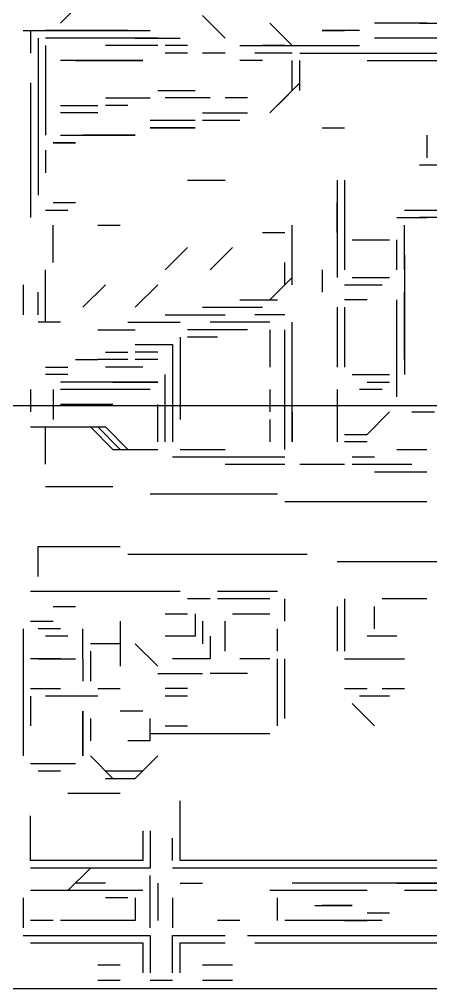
# Model space of a CAD drawing. Extents: x 34 to 168, y 38 to 138.
# Drawn here: x 74.55 to 83.72, y 55 to 76.6 of the extents above; entities that cross this region are included whole.
import ezdxf

# ---------------------------------------------------------------- set-up
doc = ezdxf.new("R2010")
doc.units = 0
doc.layers.add('STRUCTURE', color=1, linetype='CONTINUOUS')

msp = doc.modelspace()

# ---------------------------------------------------------------- linework, layer by layer
for p, q in [((75.967, 77.0203), (75.467, 76.5203)), ((78.6337, 76.687), (79.1337, 76.187)), ((78.6337, 76.687), (79.1337, 76.187)), ((78.6337, 76.687), (79.1337, 76.187)), ((80.1337, 76.5203), (80.6337, 76.0203)), ((83.6337, 76.5203), (82.467, 76.5203)), ((83.467, 76.5203), (83.967, 76.5203)), ((74.6337, 76.3536), (76.6337, 76.3536)), ((74.8003, 76.3536), (74.8003, 75.8536)), ((74.967, 76.3536), (76.967, 76.3536)), ((74.967, 76.3536), (76.967, 76.3536)), ((74.967, 76.3536), (76.967, 76.3536)), ((74.967, 76.3536), (76.967, 76.3536)), ((76.6337, 76.3536), (75.1337, 76.3536)), ((76.467, 76.3536), (75.1337, 76.3536)), ((76.967, 76.3536), (75.1337, 76.3536)), ((76.967, 76.3536), (75.1337, 76.3536)), ((76.8003, 76.3536), (75.1337, 76.3536)), ((76.467, 76.3536), (75.1337, 76.3536)), ((76.3003, 76.3536), (75.1337, 76.3536)), ((76.1337, 76.3536), (75.1337, 76.3536)), ((76.967, 76.3536), (75.1337, 76.3536)), ((75.3003, 76.3536), (75.8003, 76.3536)), ((75.467, 76.3536), (77.3003, 76.3536)), ((75.467, 76.3536), (77.3003, 76.3536)), ((75.6337, 76.3536), (77.3003, 76.3536)), ((75.6337, 76.3536), (77.467, 76.3536)), ((82.1337, 76.3536), (81.3003, 76.3536)), ((81.3003, 76.3536), (81.8003, 76.3536)), ((82.1337, 76.3536), (81.6337, 76.3536)), ((74.967, 76.187), (74.967, 75.3536)), ((74.967, 76.187), (74.967, 73.8536)), ((74.967, 76.187), (74.967, 75.0203)), ((74.967, 76.187), (74.967, 74.5203)), ((74.967, 76.187), (74.967, 74.187)), ((74.967, 76.187), (74.967, 73.8536)), ((74.967, 76.187), (74.967, 73.687)), ((74.967, 76.187), (74.967, 73.187)), ((74.967, 76.187), (74.967, 75.0203)), ((77.1337, 76.187), (75.1337, 76.187)), ((76.467, 76.187), (75.3003, 76.187)), ((76.1337, 76.187), (75.3003, 76.187)), ((77.467, 76.187), (75.967, 76.187)), ((77.467, 76.187), (76.467, 76.187)), ((77.467, 76.187), (76.6337, 76.187)), ((77.467, 76.187), (76.8003, 76.187)), ((77.467, 76.187), (76.8003, 76.187)), ((77.1337, 76.187), (78.1337, 76.187)), ((77.6337, 76.187), (77.1337, 76.187)), ((77.6337, 76.187), (77.1337, 76.187)), ((77.3003, 76.187), (78.1337, 76.187)), ((77.3003, 76.187), (78.1337, 76.187)), ((77.3003, 76.187), (78.1337, 76.187)), ((77.467, 76.187), (77.967, 76.187)), ((77.467, 76.187), (77.967, 76.187)), ((77.467, 76.187), (77.967, 76.187)), ((77.467, 76.187), (77.967, 76.187)), ((84.8003, 76.187), (82.467, 76.187)), ((74.967, 76.0203), (74.967, 72.8536)), ((75.1337, 76.0203), (75.1337, 74.0203)), ((75.1337, 76.0203), (75.1337, 74.0203)), ((77.6337, 76.0203), (76.467, 76.0203)), ((77.6337, 76.0203), (76.8003, 76.0203)), ((78.3003, 76.0203), (77.8003, 76.0203)), ((78.3003, 75.8536), (77.8003, 75.8536)), ((78.3003, 75.8536), (77.8003, 75.8536)), ((79.1337, 75.8536), (78.6337, 75.8536)), ((79.1337, 75.8536), (78.6337, 75.8536)), ((79.1337, 75.8536), (78.6337, 75.8536)), ((79.1337, 75.8536), (78.6337, 75.8536)), ((79.467, 76.0203), (80.467, 76.0203)), ((80.6337, 75.8536), (79.8003, 75.8536)), ((80.6337, 75.8536), (79.8003, 75.8536)), ((80.6337, 75.8536), (79.8003, 75.8536)), ((80.6337, 75.8536), (79.8003, 75.8536)), ((80.6337, 75.8536), (79.8003, 75.8536)), ((80.6337, 75.8536), (79.8003, 75.8536)), ((80.6337, 75.8536), (79.8003, 75.8536)), ((80.6337, 75.8536), (79.8003, 75.8536)), ((80.6337, 75.8536), (79.8003, 75.8536)), ((80.6337, 75.8536), (79.8003, 75.8536)), ((80.467, 76.0203), (79.967, 76.0203)), ((80.6337, 75.8536), (79.967, 75.8536)), ((80.467, 76.0203), (81.1337, 76.0203)), ((80.6337, 76.0203), (81.8003, 76.0203)), ((80.6337, 76.0203), (81.8003, 76.0203)), ((80.6337, 76.0203), (81.8003, 76.0203)), ((80.6337, 76.0203), (81.6337, 76.0203)), ((80.6337, 76.0203), (81.8003, 76.0203)), ((80.6337, 76.0203), (81.8003, 76.0203)), ((80.6337, 76.0203), (81.8003, 76.0203)), ((80.8003, 75.8536), (82.1337, 75.8536)), ((81.1337, 76.0203), (81.967, 76.0203)), ((81.1337, 75.8536), (82.3003, 75.8536)), ((81.1337, 75.8536), (82.3003, 75.8536)), ((81.3003, 75.8536), (82.467, 75.8536)), ((81.6337, 76.0203), (82.1337, 76.0203)), ((81.8003, 75.8536), (82.8003, 75.8536)), ((81.967, 75.8536), (83.1337, 75.8536)), ((81.967, 75.8536), (83.1337, 75.8536)), ((81.967, 75.8536), (83.1337, 75.8536)), ((81.967, 75.8536), (83.1337, 75.8536)), ((81.967, 75.8536), (83.1337, 75.8536)), ((81.967, 75.8536), (83.1337, 75.8536)), ((82.1337, 75.8536), (83.467, 75.8536)), ((82.467, 75.8536), (84.8003, 75.8536)), ((74.967, 75.687), (74.967, 74.0203)), ((77.3003, 75.687), (75.467, 75.687)), ((75.8003, 75.687), (77.3003, 75.687)), ((79.967, 75.687), (79.467, 75.687)), ((80.6337, 75.0203), (80.6337, 75.687)), ((80.8003, 75.0203), (80.8003, 75.687)), ((80.8003, 75.187), (80.8003, 75.687)), ((80.8003, 75.187), (80.8003, 75.687)), ((80.8003, 75.0203), (80.8003, 75.687)), ((80.8003, 75.0203), (80.8003, 75.687)), ((80.8003, 75.0203), (80.8003, 75.687)), ((80.8003, 75.0203), (80.8003, 75.687)), ((82.3003, 75.687), (84.3003, 75.687)), ((82.467, 75.687), (84.467, 75.687)), ((82.467, 75.687), (84.467, 75.687)), ((82.6337, 75.687), (84.8003, 75.687)), ((82.967, 75.687), (84.967, 75.687)), ((83.3003, 75.687), (85.6337, 75.687)), ((83.3003, 75.687), (85.6337, 75.687)), ((83.3003, 75.687), (85.6337, 75.687)), ((83.3003, 75.687), (85.6337, 75.687)), ((83.3003, 75.687), (85.6337, 75.687)), ((83.3003, 75.687), (85.6337, 75.687)), ((74.8003, 75.187), (74.8003, 72.187)), ((80.1337, 74.5203), (80.8003, 75.187)), ((80.3003, 74.687), (80.8003, 75.187)), ((77.6337, 75.0203), (78.467, 75.0203)), ((74.8003, 74.8536), (74.8003, 72.187)), ((74.8003, 74.8536), (74.8003, 72.187)), ((76.467, 74.8536), (77.467, 74.8536)), ((78.8003, 74.8536), (77.8003, 74.8536)), ((79.6337, 74.8536), (79.1337, 74.8536)), ((75.467, 74.687), (76.3003, 74.687)), ((76.967, 74.687), (76.467, 74.687)), ((74.8003, 74.3536), (74.8003, 72.187)), ((76.3003, 74.5203), (75.467, 74.5203)), ((77.467, 74.3536), (78.467, 74.3536)), ((78.6337, 74.5203), (79.6337, 74.5203)), ((78.6337, 74.3536), (79.467, 74.3536)), ((78.467, 74.187), (77.467, 74.187)), ((77.467, 74.187), (78.467, 74.187)), ((81.3003, 74.187), (81.8003, 74.187)), ((75.467, 74.0203), (75.967, 74.0203)), ((75.967, 74.0203), (77.1337, 74.0203)), ((77.1337, 74.0203), (75.967, 74.0203)), ((76.3003, 74.0203), (76.967, 74.0203)), ((83.6337, 74.0203), (83.6337, 73.5203)), ((83.6337, 74.0203), (83.6337, 73.5203)), ((83.6337, 74.0203), (83.6337, 73.5203)), ((83.6337, 74.0203), (83.6337, 73.5203)), ((83.6337, 74.0203), (83.6337, 73.5203)), ((83.6337, 74.0203), (83.6337, 73.5203)), ((74.8003, 73.687), (74.8003, 72.687)), ((74.8003, 73.687), (74.8003, 72.3536)), ((74.8003, 73.687), (74.8003, 72.687)), ((74.967, 73.687), (74.967, 72.687)), ((75.1337, 73.687), (75.1337, 73.187)), ((75.3003, 73.8536), (75.8003, 73.8536)), ((75.8003, 73.8536), (75.3003, 73.8536)), ((83.967, 73.3536), (83.467, 73.3536)), ((74.8003, 73.187), (74.8003, 72.687)), ((78.3003, 73.0203), (79.1337, 73.0203)), ((81.6337, 73.0203), (81.6337, 71.8536)), ((81.6337, 73.0203), (81.6337, 71.3536)), ((81.6337, 73.0203), (81.6337, 70.8536)), ((81.6337, 73.0203), (81.6337, 70.8536)), ((81.6337, 73.0203), (81.6337, 71.0203)), ((81.6337, 73.0203), (81.6337, 71.3536)), ((81.6337, 73.0203), (81.6337, 71.8536)), ((81.6337, 73.0203), (81.6337, 72.0203)), ((81.6337, 73.0203), (81.6337, 70.8536)), ((81.8003, 73.0203), (81.8003, 71.8536)), ((81.6337, 72.687), (81.6337, 72.0203)), ((81.8003, 72.687), (81.8003, 72.0203)), ((81.8003, 72.687), (81.8003, 72.187)), ((75.3003, 72.5203), (75.8003, 72.5203)), ((81.6337, 71.8536), (81.6337, 72.5203)), ((75.1337, 72.3536), (75.6337, 72.3536)), ((82.967, 72.187), (83.467, 72.187)), ((83.1337, 72.3536), (83.8003, 72.3536)), ((83.1337, 72.187), (83.6337, 72.187)), ((83.1337, 72.187), (83.6337, 72.187)), ((83.1337, 72.187), (83.6337, 72.187)), ((83.1337, 72.187), (83.6337, 72.187)), ((83.1337, 72.187), (83.6337, 72.187)), ((83.467, 72.3536), (83.967, 72.3536)), ((84.1337, 72.187), (83.467, 72.187)), ((83.6337, 72.3536), (84.1337, 72.3536)), ((84.1337, 72.187), (83.6337, 72.187)), ((84.3003, 72.187), (83.6337, 72.187)), ((84.1337, 72.187), (83.6337, 72.187)), ((75.3003, 71.187), (75.3003, 72.0203)), ((76.3003, 72.0203), (76.8003, 72.0203)), ((80.6337, 70.8536), (80.6337, 72.0203)), ((80.6337, 70.687), (80.6337, 72.0203)), ((80.6337, 70.8536), (80.6337, 72.0203)), ((83.1337, 71.187), (83.1337, 72.0203)), ((83.1337, 71.0203), (83.1337, 72.0203)), ((83.1337, 71.187), (83.1337, 72.0203)), ((79.967, 71.8536), (80.467, 71.8536)), ((80.6337, 70.687), (80.6337, 71.8536)), ((81.8003, 71.8536), (81.8003, 71.0203)), ((81.8003, 71.8536), (81.8003, 71.0203)), ((78.3003, 71.5203), (77.8003, 71.0203)), ((79.3003, 71.5203), (78.8003, 71.0203)), ((79.3003, 71.5203), (78.8003, 71.0203)), ((80.6337, 70.687), (80.6337, 71.687)), ((80.6337, 70.687), (80.6337, 71.687)), ((80.6337, 70.687), (80.6337, 71.5203)), ((80.6337, 71.0203), (80.6337, 71.5203)), ((81.967, 71.687), (82.8003, 71.687)), ((82.967, 71.187), (82.967, 71.687)), ((82.967, 71.0203), (82.967, 71.5203)), ((82.967, 71.0203), (82.967, 71.5203)), ((82.967, 71.0203), (82.967, 71.5203)), ((83.1337, 71.3536), (83.1337, 68.8536)), ((80.467, 70.687), (80.467, 71.187)), ((83.1337, 71.187), (83.1337, 70.5203)), ((75.1337, 69.8536), (75.1337, 71.0203)), ((81.3003, 71.0203), (81.3003, 70.5203)), ((74.6337, 70.687), (74.6337, 70.0203)), ((76.467, 70.687), (75.967, 70.187)), ((77.6337, 70.687), (77.1337, 70.187)), ((77.6337, 70.687), (77.1337, 70.187)), ((80.1337, 70.3536), (80.6337, 70.8536)), ((80.1337, 70.3536), (80.6337, 70.8536)), ((81.8003, 70.687), (82.6337, 70.687)), ((81.8003, 70.687), (82.467, 70.687)), ((81.8003, 70.687), (82.6337, 70.687)), ((81.967, 70.8536), (82.8003, 70.8536)), ((81.967, 70.8536), (82.6337, 70.8536)), ((82.1337, 70.8536), (82.8003, 70.8536)), ((82.1337, 70.8536), (82.8003, 70.8536)), ((82.1337, 70.687), (82.6337, 70.687)), ((74.967, 70.0203), (74.967, 70.5203)), ((83.1337, 69.687), (83.1337, 70.5203)), ((79.467, 70.3536), (79.967, 70.3536)), ((79.6337, 70.3536), (80.1337, 70.3536)), ((79.6337, 70.3536), (80.1337, 70.3536)), ((79.6337, 70.3536), (80.1337, 70.3536)), ((79.8003, 70.3536), (80.3003, 70.3536)), ((82.3003, 70.3536), (81.8003, 70.3536)), ((82.967, 68.687), (82.967, 70.3536)), ((82.967, 68.687), (82.967, 70.3536)), ((83.1337, 69.0203), (83.1337, 70.3536)), ((83.1337, 70.3536), (83.1337, 68.8536)), ((83.1337, 69.0203), (83.1337, 70.3536)), ((83.1337, 70.3536), (83.1337, 68.8536)), ((77.8003, 70.0203), (78.6337, 70.0203)), ((77.8003, 70.0203), (78.6337, 70.0203)), ((77.8003, 70.0203), (78.6337, 70.0203)), ((77.967, 70.0203), (78.467, 70.0203)), ((78.3003, 70.0203), (79.1337, 70.0203)), ((78.3003, 70.0203), (79.1337, 70.0203)), ((78.3003, 70.0203), (78.967, 70.0203)), ((78.3003, 70.0203), (78.8003, 70.0203)), ((78.3003, 70.0203), (79.1337, 70.0203)), ((78.6337, 70.187), (79.3003, 70.187)), ((78.8003, 70.187), (79.467, 70.187)), ((78.8003, 70.187), (79.467, 70.187)), ((78.8003, 70.187), (79.3003, 70.187)), ((78.967, 70.187), (79.467, 70.187)), ((79.1337, 70.187), (79.6337, 70.187)), ((79.3003, 70.187), (79.8003, 70.187)), ((79.3003, 70.187), (79.967, 70.187)), ((79.3003, 70.187), (79.967, 70.187)), ((80.467, 70.0203), (79.8003, 70.0203)), ((80.467, 70.0203), (79.8003, 70.0203)), ((80.467, 70.0203), (79.8003, 70.0203)), ((80.467, 70.0203), (79.967, 70.0203)), ((81.6337, 70.187), (81.6337, 68.8536)), ((81.6337, 70.0203), (81.6337, 68.8536)), ((81.6337, 70.0203), (81.6337, 68.8536)), ((81.6337, 70.0203), (81.6337, 68.8536)), ((81.8003, 70.187), (81.8003, 68.8536)), ((81.8003, 70.187), (81.8003, 68.8536)), ((81.8003, 70.187), (81.8003, 68.8536)), ((81.8003, 70.0203), (81.8003, 69.0203)), ((82.967, 68.687), (82.967, 70.187)), ((82.967, 68.8536), (82.967, 70.187)), ((82.967, 68.8536), (82.967, 70.187)), ((75.467, 69.8536), (74.967, 69.8536)), ((75.467, 69.8536), (74.967, 69.8536)), ((75.467, 69.8536), (74.967, 69.8536)), ((76.967, 69.8536), (77.6337, 69.8536)), ((76.967, 69.8536), (78.1337, 69.8536)), ((76.967, 69.8536), (77.6337, 69.8536)), ((76.967, 69.8536), (77.6337, 69.8536)), ((77.1337, 69.8536), (78.1337, 69.8536)), ((77.1337, 69.8536), (78.1337, 69.8536)), ((77.1337, 69.8536), (78.1337, 69.8536)), ((77.3003, 69.8536), (78.1337, 69.8536)), ((79.3003, 69.8536), (78.8003, 69.8536)), ((79.6337, 69.8536), (78.967, 69.8536)), ((79.6337, 69.8536), (78.967, 69.8536)), ((79.6337, 69.8536), (79.1337, 69.8536)), ((79.967, 69.8536), (79.3003, 69.8536)), ((79.8003, 69.8536), (79.3003, 69.8536)), ((79.967, 69.8536), (79.3003, 69.8536)), ((80.1337, 69.8536), (79.467, 69.8536)), ((80.6337, 67.3536), (80.6337, 69.8536)), ((76.3003, 69.687), (77.1337, 69.687)), ((76.3003, 69.687), (76.967, 69.687)), ((76.3003, 69.687), (76.967, 69.687)), ((76.467, 69.687), (76.967, 69.687)), ((79.1337, 69.687), (78.3003, 69.687)), ((78.8003, 69.687), (78.3003, 69.687)), ((78.967, 69.687), (78.3003, 69.687)), ((79.1337, 69.687), (78.3003, 69.687)), ((79.1337, 69.687), (78.3003, 69.687)), ((78.8003, 69.687), (78.3003, 69.687)), ((79.3003, 69.687), (78.8003, 69.687)), ((79.6337, 69.687), (79.1337, 69.687)), ((80.1337, 69.687), (80.1337, 68.8536)), ((80.467, 67.0203), (80.467, 69.687)), ((80.467, 67.0203), (80.467, 69.687)), ((80.6337, 68.0203), (80.6337, 69.687)), ((80.6337, 68.3536), (80.6337, 69.687)), ((80.6337, 69.187), (80.6337, 69.687)), ((80.6337, 68.0203), (80.6337, 69.687)), ((83.1337, 69.687), (83.1337, 69.187)), ((77.1337, 69.3536), (77.967, 69.3536)), ((77.967, 69.3536), (77.967, 68.8536)), ((78.1337, 69.5203), (78.1337, 69.0203)), ((78.1337, 69.5203), (78.1337, 69.0203)), ((78.1337, 69.5203), (78.1337, 69.0203)), ((78.1337, 69.3536), (78.1337, 68.8536)), ((78.1337, 69.3536), (78.1337, 67.687)), ((78.967, 69.5203), (78.3003, 69.5203)), ((80.467, 68.8536), (80.467, 69.5203)), ((81.6337, 69.5203), (81.6337, 69.0203)), ((82.967, 68.687), (82.967, 69.3536)), ((76.467, 69.187), (76.967, 69.187)), ((77.6337, 69.187), (77.1337, 69.187)), ((77.967, 69.187), (77.967, 67.187)), ((77.967, 69.187), (77.967, 67.187)), ((77.967, 69.187), (77.967, 67.187)), ((77.967, 69.187), (77.967, 67.187)), ((80.467, 67.0203), (80.467, 69.187)), ((80.467, 67.0203), (80.467, 69.187)), ((83.1337, 69.187), (83.1337, 68.687)), ((75.8003, 69.0203), (76.3003, 69.0203)), ((76.967, 69.0203), (76.3003, 69.0203)), ((77.6337, 69.0203), (77.1337, 69.0203)), ((80.467, 67.0203), (80.467, 69.0203)), ((75.1337, 68.8536), (75.6337, 68.8536)), ((76.967, 68.8536), (76.467, 68.8536)), ((77.1337, 68.8536), (76.6337, 68.8536)), ((77.1337, 68.8536), (76.6337, 68.8536)), ((77.3003, 68.8536), (76.8003, 68.8536)), ((77.967, 68.8536), (77.967, 67.187)), ((77.967, 68.8536), (77.967, 67.187)), ((77.967, 68.8536), (77.967, 67.187)), ((82.967, 68.187), (82.967, 68.8536)), ((82.967, 68.187), (82.967, 68.8536)), ((75.6337, 68.687), (75.1337, 68.687)), ((75.967, 68.5203), (75.467, 68.5203)), ((77.6337, 68.5203), (75.467, 68.5203)), ((75.967, 68.5203), (75.467, 68.5203)), ((77.3003, 68.5203), (76.3003, 68.5203)), ((77.3003, 68.5203), (76.3003, 68.5203)), ((76.6337, 68.5203), (77.3003, 68.5203)), ((77.6337, 68.5203), (76.6337, 68.5203)), ((76.6337, 68.5203), (77.3003, 68.5203)), ((76.8003, 68.5203), (77.6337, 68.5203)), ((77.1337, 68.5203), (77.6337, 68.5203)), ((77.8003, 67.187), (77.8003, 68.687)), ((77.8003, 67.5203), (77.8003, 68.687)), ((77.8003, 67.5203), (77.8003, 68.687)), ((77.967, 68.687), (77.967, 67.687)), ((81.967, 68.687), (82.8003, 68.687)), ((82.3003, 68.5203), (82.8003, 68.5203)), ((82.3003, 68.5203), (82.8003, 68.5203)), ((74.8003, 68.3536), (74.8003, 67.8536)), ((74.8003, 68.3536), (74.8003, 67.8536)), ((75.3003, 68.3536), (75.3003, 67.8536)), ((76.6337, 68.3536), (75.467, 68.3536)), ((76.6337, 68.3536), (75.467, 68.3536)), ((77.467, 68.3536), (75.8003, 68.3536)), ((80.1337, 68.3536), (80.1337, 67.8536)), ((81.6337, 68.3536), (81.6337, 67.187)), ((81.6337, 68.3536), (81.6337, 67.187)), ((82.6337, 68.3536), (82.1337, 68.3536)), ((82.6337, 68.3536), (82.1337, 68.3536)), ((75.3003, 68.187), (75.3003, 67.687)), ((75.3003, 68.187), (75.3003, 67.687)), ((80.467, 67.187), (80.467, 68.187)), ((76.6337, 68.0203), (75.467, 68.0203)), ((75.8003, 68.0203), (76.6337, 68.0203)), ((77.6337, 67.187), (77.6337, 68.0203)), ((77.6337, 67.187), (77.6337, 68.0203)), ((77.6337, 67.187), (77.6337, 68.0203)), ((77.6337, 67.187), (77.6337, 67.8536)), ((80.467, 67.187), (80.467, 67.8536)), ((80.467, 67.187), (80.467, 67.8536)), ((80.6337, 67.8536), (80.6337, 67.187)), ((82.8003, 67.8536), (82.3003, 67.3536)), ((83.3003, 67.8536), (83.8003, 67.8536)), ((83.3003, 67.8536), (83.8003, 67.8536)), ((77.6337, 67.187), (77.6337, 67.687)), ((80.1337, 67.687), (80.1337, 67.187)), ((80.6337, 67.187), (80.6337, 67.687)), ((74.8003, 67.5203), (76.3003, 67.5203)), ((74.8003, 67.5203), (76.3003, 67.5203)), ((74.8003, 67.5203), (76.467, 67.5203)), ((74.8003, 67.5203), (76.3003, 67.5203)), ((75.1337, 66.687), (75.1337, 67.5203)), ((75.1337, 67.5203), (76.1337, 67.5203)), ((75.3003, 67.5203), (76.467, 67.5203)), ((75.467, 67.5203), (76.467, 67.5203)), ((75.467, 67.5203), (76.467, 67.5203)), ((75.6337, 67.5203), (76.467, 67.5203)), ((76.1337, 67.5203), (76.6337, 67.0203)), ((76.3003, 67.5203), (76.8003, 67.0203)), ((76.467, 67.5203), (76.967, 67.0203)), ((76.467, 67.5203), (76.967, 67.0203)), ((76.467, 67.5203), (76.967, 67.0203)), ((76.467, 67.5203), (76.967, 67.0203)), ((81.8003, 67.3536), (82.3003, 67.3536)), ((76.6337, 67.0203), (77.1337, 67.0203)), ((76.8003, 67.0203), (77.6337, 67.0203)), ((76.8003, 67.0203), (77.6337, 67.0203)), ((76.8003, 67.0203), (77.467, 67.0203)), ((76.8003, 67.0203), (77.6337, 67.0203)), ((76.967, 67.0203), (77.467, 67.0203)), ((76.967, 67.0203), (77.467, 67.0203)), ((76.967, 67.0203), (77.467, 67.0203)), ((76.967, 67.0203), (77.467, 67.0203)), ((78.1337, 67.0203), (78.8003, 67.0203)), ((78.1337, 67.0203), (78.6337, 67.0203)), ((78.1337, 67.0203), (78.8003, 67.0203)), ((78.1337, 67.0203), (78.967, 67.0203)), ((78.1337, 67.0203), (79.1337, 67.0203)), ((82.3003, 67.187), (81.8003, 67.187)), ((82.967, 67.0203), (83.6337, 67.0203)), ((77.967, 66.8536), (78.967, 66.8536)), ((78.3003, 66.8536), (80.467, 66.8536)), ((78.467, 66.8536), (80.467, 66.8536)), ((78.467, 66.8536), (80.467, 66.8536)), ((78.467, 66.8536), (80.467, 66.8536)), ((78.8003, 66.8536), (80.3003, 66.8536)), ((78.967, 66.8536), (80.3003, 66.8536)), ((78.967, 66.8536), (80.3003, 66.8536)), ((79.1337, 66.8536), (80.3003, 66.8536)), ((79.3003, 66.8536), (80.3003, 66.8536)), ((81.967, 66.8536), (82.467, 66.8536)), ((79.1337, 66.687), (80.467, 66.687)), ((80.8003, 66.687), (81.8003, 66.687)), ((81.967, 66.687), (83.3003, 66.687)), ((81.967, 66.687), (83.1337, 66.687)), ((81.967, 66.687), (82.967, 66.687)), ((81.967, 66.687), (83.1337, 66.687)), ((82.1337, 66.687), (82.967, 66.687)), ((82.467, 66.5203), (83.6337, 66.5203)), ((76.6337, 66.187), (75.1337, 66.187)), ((80.3003, 66.0203), (77.467, 66.0203)), ((83.6337, 65.8536), (80.467, 65.8536)), ((74.967, 64.187), (74.967, 64.8536)), ((74.967, 64.8536), (76.8003, 64.8536)), ((76.967, 64.687), (80.967, 64.687)), ((81.6337, 64.5203), (85.1337, 64.5203)), ((76.6337, 63.8536), (74.8003, 63.8536)), ((76.6337, 63.8536), (74.8003, 63.8536)), ((76.6337, 63.8536), (74.8003, 63.8536)), ((76.3003, 63.8536), (74.8003, 63.8536)), ((76.3003, 63.8536), (74.8003, 63.8536)), ((78.1337, 63.8536), (74.967, 63.8536)), ((75.8003, 63.8536), (75.3003, 63.8536)), ((76.1337, 63.8536), (75.3003, 63.8536)), ((75.8003, 63.8536), (75.3003, 63.8536)), ((75.8003, 63.8536), (75.3003, 63.8536)), ((80.3003, 63.8536), (78.967, 63.8536)), ((75.3003, 63.5203), (75.8003, 63.5203)), ((75.3003, 63.5203), (75.8003, 63.5203)), ((78.8003, 63.687), (78.3003, 63.687)), ((80.1337, 63.687), (78.967, 63.687)), ((80.1337, 63.687), (78.967, 63.687)), ((80.1337, 63.687), (78.967, 63.687)), ((80.1337, 63.687), (79.3003, 63.687)), ((80.1337, 63.687), (79.3003, 63.687)), ((80.467, 63.187), (80.467, 63.687)), ((81.6337, 63.5203), (81.6337, 62.5203)), ((81.8003, 63.687), (81.8003, 62.8536)), ((81.8003, 63.5203), (81.8003, 63.0203)), ((81.8003, 63.5203), (81.8003, 62.8536)), ((81.8003, 63.5203), (81.8003, 62.5203)), ((81.8003, 63.5203), (81.8003, 62.687)), ((81.8003, 63.5203), (81.8003, 63.0203)), ((81.8003, 63.5203), (81.8003, 62.8536)), ((82.467, 63.0203), (82.467, 63.5203)), ((83.6337, 63.687), (82.6337, 63.687)), ((77.8003, 63.3536), (78.3003, 63.3536)), ((77.8003, 63.3536), (78.3003, 63.3536)), ((77.8003, 63.3536), (78.3003, 63.3536)), ((77.8003, 63.3536), (78.3003, 63.3536)), ((78.467, 63.3536), (78.467, 62.8536)), ((78.467, 63.3536), (78.467, 62.8536)), ((79.3003, 63.3536), (80.1337, 63.3536)), ((79.3003, 63.3536), (80.1337, 63.3536)), ((74.8003, 63.187), (75.3003, 63.187)), ((74.8003, 63.187), (75.3003, 63.187)), ((76.8003, 63.187), (76.8003, 62.5203)), ((76.8003, 63.187), (76.8003, 62.687)), ((76.8003, 63.187), (76.8003, 62.5203)), ((76.8003, 63.187), (76.8003, 62.5203)), ((78.6337, 63.187), (78.6337, 62.687)), ((79.1337, 62.5203), (79.1337, 63.187)), ((79.1337, 62.5203), (79.1337, 63.187)), ((74.6337, 63.0203), (74.6337, 60.187)), ((74.6337, 63.0203), (74.6337, 60.187)), ((74.6337, 63.0203), (74.6337, 60.187)), ((75.467, 63.0203), (74.967, 63.0203)), ((75.967, 62.3536), (75.967, 63.0203)), ((75.967, 62.3536), (75.967, 63.0203)), ((76.8003, 63.0203), (76.8003, 62.187)), ((79.1337, 62.5203), (79.1337, 63.0203)), ((80.3003, 62.5203), (80.3003, 63.0203)), ((74.6337, 62.8536), (74.6337, 60.187)), ((74.6337, 62.8536), (74.6337, 60.187)), ((75.6337, 62.8536), (75.1337, 62.8536)), ((75.6337, 62.8536), (75.1337, 62.8536)), ((75.6337, 62.8536), (75.1337, 62.8536)), ((75.967, 62.3536), (75.967, 62.8536)), ((76.8003, 62.687), (76.1337, 62.687)), ((76.8003, 62.687), (76.1337, 62.687)), ((76.8003, 62.687), (76.3003, 62.687)), ((76.8003, 62.8536), (76.8003, 62.187)), ((77.6337, 62.187), (77.1337, 62.687)), ((78.3003, 62.8536), (77.8003, 62.8536)), ((78.467, 62.8536), (77.967, 62.8536)), ((78.467, 62.8536), (77.967, 62.8536)), ((78.8003, 62.8536), (78.8003, 62.3536)), ((78.8003, 62.8536), (78.8003, 62.3536)), ((82.967, 62.8536), (82.3003, 62.8536)), ((76.1337, 62.5203), (76.1337, 61.8536)), ((74.6337, 62.3536), (74.6337, 60.3536)), ((75.467, 62.3536), (74.8003, 62.3536)), ((75.467, 62.3536), (74.8003, 62.3536)), ((75.467, 62.3536), (74.8003, 62.3536)), ((74.967, 62.3536), (75.8003, 62.3536)), ((75.467, 62.3536), (74.967, 62.3536)), ((75.467, 62.3536), (74.967, 62.3536)), ((75.1337, 62.3536), (75.8003, 62.3536)), ((75.1337, 62.3536), (75.8003, 62.3536)), ((75.967, 62.3536), (75.967, 61.8536)), ((78.6337, 62.3536), (77.967, 62.3536)), ((78.8003, 62.3536), (78.3003, 62.3536)), ((80.1337, 62.3536), (79.467, 62.3536)), ((80.1337, 62.3536), (79.467, 62.3536)), ((80.3003, 60.8536), (80.3003, 62.3536)), ((80.3003, 60.8536), (80.3003, 62.3536)), ((80.3003, 60.8536), (80.3003, 62.3536)), ((80.467, 61.0203), (80.467, 62.3536)), ((81.8003, 62.3536), (83.1337, 62.3536)), ((74.6337, 62.187), (74.6337, 61.687)), ((77.6337, 62.0203), (78.1337, 62.0203)), ((77.6337, 62.0203), (78.1337, 62.0203)), ((77.8003, 62.0203), (78.3003, 62.0203)), ((77.967, 62.0203), (78.6337, 62.0203)), ((79.6337, 62.0203), (78.8003, 62.0203)), ((80.3003, 61.3536), (80.3003, 62.187)), ((80.3003, 61.3536), (80.3003, 62.187)), ((74.8003, 61.687), (75.467, 61.687)), ((76.3003, 61.687), (76.8003, 61.687)), ((78.3003, 61.687), (77.8003, 61.687)), ((78.3003, 61.687), (77.8003, 61.687)), ((81.8003, 61.687), (82.3003, 61.687)), ((82.6337, 61.687), (83.1337, 61.687)), ((74.8003, 61.5203), (74.8003, 60.8536)), ((75.8003, 61.5203), (75.1337, 61.5203)), ((76.3003, 61.5203), (75.8003, 61.5203)), ((78.3003, 61.5203), (77.8003, 61.5203)), ((82.8003, 61.5203), (82.1337, 61.5203)), ((75.967, 60.187), (75.967, 61.187)), ((75.967, 61.187), (75.967, 60.187)), ((77.3003, 61.187), (76.8003, 61.187)), ((81.967, 61.3536), (82.467, 60.8536)), ((76.1337, 61.0203), (76.1337, 60.5203)), ((76.1337, 61.0203), (76.1337, 60.5203)), ((77.467, 60.5203), (77.467, 61.0203)), ((77.8003, 60.8536), (78.3003, 60.8536)), ((77.467, 60.5203), (76.967, 60.5203)), ((77.467, 60.687), (78.967, 60.687)), ((77.467, 60.687), (78.967, 60.687)), ((77.467, 60.687), (78.967, 60.687)), ((77.467, 60.687), (78.967, 60.687)), ((77.467, 60.687), (78.967, 60.687)), ((77.6337, 60.687), (80.1337, 60.687)), ((77.8003, 60.687), (78.8003, 60.687)), ((76.1337, 60.187), (76.6337, 59.687)), ((77.1337, 59.687), (77.6337, 60.187)), ((77.1337, 59.687), (77.6337, 60.187)), ((77.1337, 59.687), (77.6337, 60.187)), ((74.8003, 60.0203), (75.6337, 60.0203)), ((74.8003, 60.0203), (75.6337, 60.0203)), ((74.8003, 60.0203), (75.6337, 60.0203)), ((74.8003, 60.0203), (75.8003, 60.0203)), ((74.8003, 60.0203), (75.8003, 60.0203)), ((74.967, 60.0203), (75.8003, 60.0203)), ((74.967, 59.8536), (75.467, 59.8536)), ((75.1337, 60.0203), (75.6337, 60.0203)), ((76.467, 59.8536), (77.3003, 59.8536)), ((76.467, 59.8536), (77.3003, 59.8536)), ((76.467, 59.8536), (77.3003, 59.8536)), ((76.6337, 59.8536), (77.1337, 59.8536)), ((76.8003, 59.8536), (77.3003, 59.8536)), ((76.467, 59.687), (77.1337, 59.687)), ((76.467, 59.687), (77.1337, 59.687)), ((76.467, 59.687), (77.1337, 59.687)), ((76.467, 59.687), (77.1337, 59.687)), ((76.467, 59.687), (77.1337, 59.687)), ((75.6337, 59.3536), (76.8003, 59.3536)), ((78.1337, 57.8536), (78.1337, 59.187)), ((74.8003, 57.8536), (74.8003, 58.8536)), ((77.3003, 58.5203), (77.3003, 57.8536)), ((77.467, 58.5203), (77.467, 57.687)), ((77.967, 57.8536), (77.967, 58.3536)), ((77.3003, 57.8536), (74.8003, 57.8536)), ((77.467, 57.687), (74.8003, 57.687)), ((77.3003, 57.687), (74.8003, 57.687)), ((77.3003, 57.687), (74.8003, 57.687)), ((75.6337, 57.687), (74.967, 57.687)), ((76.1337, 57.687), (75.6337, 57.187)), ((77.3003, 57.687), (76.1337, 57.687)), ((83.6337, 57.687), (77.967, 57.687)), ((83.6337, 57.687), (77.967, 57.687)), ((92.3003, 57.8536), (78.1337, 57.8536)), ((78.6337, 57.687), (78.1337, 57.687)), ((79.467, 57.687), (78.1337, 57.687)), ((78.8003, 57.687), (78.1337, 57.687)), ((82.8003, 57.687), (78.967, 57.687)), ((80.8003, 57.687), (79.8003, 57.687)), ((84.8003, 57.687), (81.1337, 57.687)), ((84.3003, 57.8536), (82.967, 57.8536)), ((84.3003, 57.687), (82.967, 57.687)), ((77.467, 56.5203), (77.467, 57.5203)), ((76.467, 57.3536), (75.8003, 57.3536)), ((77.467, 56.8536), (77.467, 57.3536)), ((77.467, 56.8536), (77.467, 57.3536)), ((77.6337, 57.3536), (77.6337, 56.687)), ((77.6337, 57.3536), (77.6337, 56.687)), ((78.1337, 57.3536), (78.6337, 57.3536)), ((87.6337, 57.3536), (80.6337, 57.3536)), ((82.967, 57.3536), (84.3003, 57.3536)), ((87.6337, 57.3536), (83.1337, 57.3536)), ((87.6337, 57.3536), (83.1337, 57.3536)), ((83.3003, 57.3536), (84.467, 57.3536)), ((84.467, 57.3536), (83.467, 57.3536)), ((77.3003, 57.187), (74.8003, 57.187)), ((77.3003, 57.187), (74.8003, 57.187)), ((77.3003, 57.187), (75.8003, 57.187)), ((77.3003, 57.187), (75.8003, 57.187)), ((77.1337, 57.187), (76.6337, 57.187)), ((77.467, 56.3536), (77.467, 57.187)), ((80.6337, 57.187), (80.1337, 57.187)), ((80.6337, 57.187), (80.1337, 57.187)), ((82.3003, 57.187), (80.467, 57.187)), ((82.3003, 57.187), (81.3003, 57.187)), ((82.3003, 57.187), (81.3003, 57.187)), ((84.1337, 57.187), (83.1337, 57.187)), ((74.6337, 57.0203), (74.6337, 56.3536)), ((74.6337, 57.0203), (74.6337, 56.3536)), ((74.6337, 56.8536), (74.6337, 56.3536)), ((74.6337, 56.8536), (74.6337, 56.3536)), ((74.6337, 56.8536), (74.6337, 56.3536)), ((76.967, 57.0203), (76.467, 57.0203)), ((77.1337, 57.0203), (77.1337, 56.5203)), ((77.467, 56.3536), (77.467, 57.0203)), ((77.467, 56.3536), (77.467, 57.0203)), ((77.467, 56.3536), (77.467, 56.8536)), ((77.467, 56.3536), (77.467, 56.8536)), ((77.467, 56.3536), (77.467, 56.8536)), ((77.6337, 57.0203), (77.6337, 56.5203)), ((77.967, 57.0203), (77.967, 56.5203)), ((77.967, 57.0203), (77.967, 56.3536)), ((80.3003, 56.5203), (80.3003, 57.0203)), ((81.1337, 56.8536), (81.967, 56.8536)), ((81.967, 56.8536), (81.3003, 56.8536)), ((82.3003, 56.687), (82.8003, 56.687)), ((75.3003, 56.5203), (74.8003, 56.5203)), ((76.1337, 56.5203), (75.467, 56.5203)), ((77.1337, 56.5203), (76.1337, 56.5203)), ((79.467, 56.5203), (78.967, 56.5203)), ((79.467, 56.5203), (78.967, 56.5203)), ((82.6337, 56.5203), (80.467, 56.5203)), ((81.8003, 56.5203), (82.3003, 56.5203)), ((74.6337, 56.187), (77.467, 56.187)), ((74.6337, 56.187), (77.467, 56.187)), ((74.6337, 56.187), (77.3003, 56.187)), ((74.6337, 56.187), (77.467, 56.187)), ((74.8003, 56.187), (77.3003, 56.187)), ((74.8003, 56.187), (75.3003, 56.187)), ((74.8003, 56.187), (77.3003, 56.187)), ((74.8003, 56.187), (77.3003, 56.187)), ((74.8003, 56.187), (77.3003, 56.187)), ((74.8003, 56.187), (77.3003, 56.187)), ((74.967, 56.187), (77.467, 56.187)), ((76.1337, 56.187), (77.1337, 56.187)), ((77.467, 56.187), (77.467, 55.3536)), ((77.967, 55.3536), (77.967, 56.187)), ((77.967, 55.5203), (77.967, 56.187)), ((77.967, 56.187), (79.1337, 56.187)), ((77.967, 56.187), (79.1337, 56.187)), ((77.967, 55.5203), (77.967, 56.187)), ((77.967, 56.187), (79.1337, 56.187)), ((78.1337, 56.187), (78.8003, 56.187)), ((78.1337, 56.187), (78.8003, 56.187)), ((78.1337, 56.187), (78.8003, 56.187)), ((78.1337, 56.187), (78.8003, 56.187)), ((78.467, 56.187), (79.1337, 56.187)), ((79.6337, 56.187), (85.8003, 56.187)), ((79.6337, 56.187), (85.8003, 56.187)), ((79.6337, 56.187), (85.6337, 56.187)), ((79.8003, 56.187), (87.6337, 56.187)), ((79.8003, 56.187), (87.6337, 56.187)), ((79.8003, 56.187), (87.6337, 56.187)), ((79.8003, 56.187), (86.8003, 56.187)), ((79.8003, 56.187), (87.6337, 56.187)), ((80.467, 56.187), (82.6337, 56.187)), ((74.8003, 56.0203), (77.3003, 56.0203)), ((77.3003, 56.0203), (77.3003, 55.3536)), ((78.1337, 55.3536), (78.1337, 56.0203)), ((78.1337, 56.0203), (79.1337, 56.0203)), ((79.8003, 56.0203), (87.6337, 56.0203)), ((77.467, 55.8536), (77.467, 55.3536)), ((77.467, 55.8536), (77.467, 55.3536)), ((76.8003, 55.5203), (76.3003, 55.5203)), ((79.3003, 55.5203), (78.6337, 55.5203)), ((76.3003, 55.187), (76.8003, 55.187)), ((77.467, 55.187), (77.967, 55.187)), ((78.6337, 55.187), (79.3003, 55.187))]:
    msp.add_line(p, q)
at = {"layer": 'STRUCTURE', "color": 1}
for p, q in [((52, 68), (130, 68)), ((52, 55), (130, 55))]:
    msp.add_line(p, q, dxfattribs=at)

doc.saveas('drawing.dxf')
